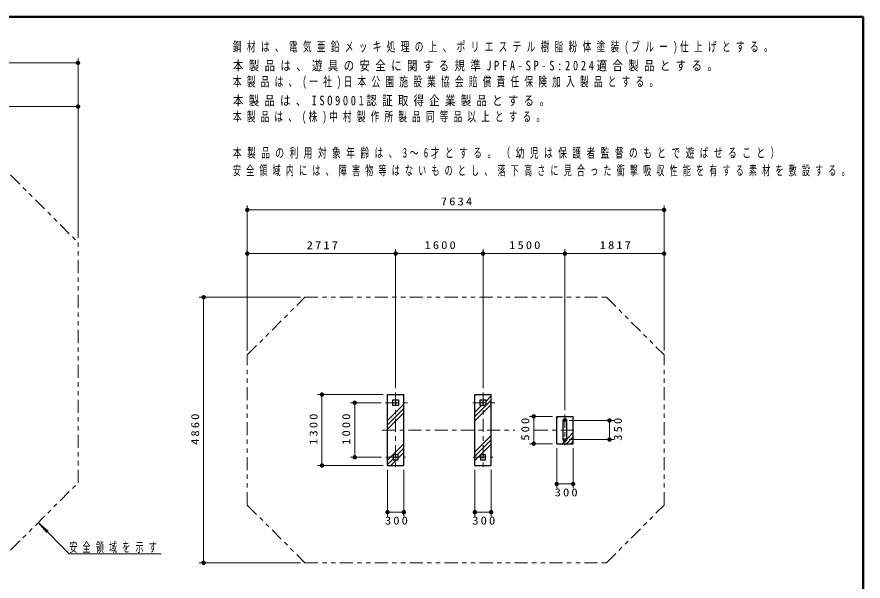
# Model space of a CAD drawing. Units: millimetres on the paper, with parts at other scales. Extents: x -365 to 0, y -40 to 257.
# Drawn here: x -193.7 to 0, y 127.9 to 257 of the extents above; entities that cross this region are included whole.
import ezdxf

# ---------------------------------------------------------------- set-up
doc = ezdxf.new("R2010")
doc.units = ezdxf.units.MM
doc.linetypes.add('USER2', pattern=[6, 3, -1, 1, -1])
doc.linetypes.add('USER3', pattern=[8, 3, -1, 1, -1, 1, -1])
doc.layers.add('LY_1', color=7, linetype='Continuous', lineweight=25)
doc.styles.add('ＭＳ ゴシック', font='')
doc.styles.get('ＭＳ ゴシック').set_extended_font_data('MS Gothic')

# ---------------------------------------------------------------- blocks, each defined once
blk = doc.blocks.new('filled_dot')
at = {"color": 0, "linetype": 'Continuous', "lineweight": -2, "const_width": 1.25}
blk.add_lwpolyline([(-0.625, 0, 1), (0.625, 0, 1)], format="xyb", close=True, dxfattribs=at)

msp = doc.modelspace()

# ---------------------------------------------------------------- linework, layer by layer
at = {"layer": 'LY_1', "lineweight": 50}
for p, q in [((0, 257), (-365, 257)), ((0, 0), (0, 257))]:
    msp.add_line(p, q, dxfattribs=at)
at = {"layer": 'LY_1', "lineweight": 13}
for p, q in [((-332.431, 246.478), (-179.744, 246.478)), ((-179.744, 206.39), (-179.744, 247.478)), ((-215.744, 236.478), (-179.744, 236.478)), ((-140.984, 180.647), (-140.984, 213.827)), ((-45.554, 180.647), (-45.554, 213.827)), ((-140.984, 212.827), (-45.554, 212.827)), ((-107.021, 172.013), (-107.021, 203.827)), ((-87.021, 172.013), (-87.021, 203.827)), ((-68.271, 166.982), (-68.271, 203.827)), ((-140.984, 202.827), (-107.021, 202.827)), ((-107.021, 202.827), (-87.021, 202.827)), ((-87.021, 202.827), (-68.271, 202.827)), ((-68.271, 202.827), (-45.554, 202.827)), ((-128.804, 192.827), (-151.984, 192.827)), ((-150.984, 132.077), (-150.984, 192.827)), ((-109.896, 170.577), (-124.896, 170.577)), ((-123.896, 154.327), (-123.896, 170.577)), ((-110.345, 168.702), (-117.396, 168.702)), ((-116.396, 156.202), (-116.396, 168.702)), ((-88.896, 165.521), (-85.146, 169.271)), ((-86.396, 169.011), (-85.146, 170.261)), ((-108.896, 164.613), (-105.146, 168.363)), ((-108.896, 163.623), (-105.146, 167.373)), ((-88.896, 164.531), (-85.146, 168.281)), ((-88.896, 166.511), (-87.33, 168.077)), ((-108.896, 162.633), (-105.146, 166.383)), ((-71.146, 165.577), (-76.408, 165.577)), ((-75.408, 159.327), (-75.408, 165.577)), ((-70.146, 165.179), (-69.748, 165.577)), ((-67.271, 164.64), (-57.063, 164.64)), ((-58.063, 164.64), (-58.063, 160.265)), ((-88.896, 157.46), (-85.146, 161.21)), ((-67.937, 159.327), (-66.396, 160.868)), ((-67.865, 160.389), (-66.396, 161.858)), ((-108.896, 155.562), (-105.146, 159.312)), ((-88.896, 156.47), (-85.146, 160.22)), ((-88.896, 155.48), (-85.146, 159.23)), ((-71.146, 159.327), (-76.408, 159.327)), ((-68.927, 159.327), (-68.302, 159.952)), ((-67.271, 160.265), (-57.063, 160.265)), ((-66.947, 159.327), (-66.396, 159.878)), ((-106.703, 156.765), (-105.146, 158.322)), ((-106.459, 156.019), (-105.146, 157.332)), ((-70.146, 158.327), (-70.146, 149.104)), ((-66.396, 158.327), (-66.396, 149.104)), ((-110.241, 156.202), (-117.396, 156.202)), ((-108.896, 154.572), (-107.584, 155.884)), ((-108.151, 154.327), (-106.838, 155.64)), ((-109.896, 154.327), (-124.896, 154.327)), ((-108.896, 153.327), (-108.896, 142.647)), ((-105.146, 153.327), (-105.146, 142.647)), ((-88.896, 153.327), (-88.896, 142.647)), ((-85.146, 153.327), (-85.146, 142.647)), ((-66.396, 150.104), (-70.146, 150.104)), ((-105.146, 143.647), (-108.896, 143.647)), ((-85.146, 143.647), (-88.896, 143.647)), ((-188.852, 141.259), (-186.924, 138.96)), ((-188.852, 141.259), (-186.554, 139.33)), ((-181.738, 134.144), (-188.852, 141.259)), ((-181.738, 134.144), (-160.738, 134.144)), ((-128.804, 132.077), (-151.984, 132.077))]:
    msp.add_line(p, q, dxfattribs=at)
at = {"layer": 'LY_1', "linetype": 'USER3', "lineweight": 13}
for p, q in [((-200.832, 226.478), (-179.744, 205.39)), ((-179.744, 150.367), (-179.744, 205.39)), ((-140.984, 179.647), (-127.804, 192.827)), ((-127.804, 192.827), (-58.735, 192.827)), ((-58.735, 192.827), (-45.554, 179.647)), ((-140.984, 145.257), (-140.984, 179.647)), ((-45.554, 145.257), (-45.554, 179.647)), ((-200.832, 129.278), (-179.744, 150.367)), ((-140.984, 145.257), (-127.804, 132.077)), ((-58.735, 132.077), (-45.554, 145.257)), ((-127.804, 132.077), (-58.735, 132.077))]:
    msp.add_line(p, q, dxfattribs=at)
at = {"layer": 'LY_1'}
for p, q in [((-108.896, 154.327), (-108.896, 170.577)), ((-108.896, 170.577), (-105.146, 170.577)), ((-105.146, 154.327), (-105.146, 170.577)), ((-88.896, 170.577), (-85.146, 170.577)), ((-88.896, 154.327), (-88.896, 170.577)), ((-85.146, 154.327), (-85.146, 170.577)), ((-107.646, 169.327), (-106.396, 169.327)), ((-107.646, 168.077), (-107.646, 169.327)), ((-106.396, 169.327), (-106.396, 168.077)), ((-87.646, 168.077), (-87.646, 169.327)), ((-87.646, 169.327), (-86.396, 169.327)), ((-86.396, 169.327), (-86.396, 168.077)), ((-106.396, 168.077), (-107.646, 168.077)), ((-86.396, 168.077), (-87.646, 168.077)), ((-70.146, 159.327), (-70.146, 165.577)), ((-70.146, 165.577), (-66.396, 165.577)), ((-68.678, 160.102), (-68.678, 164.802)), ((-67.865, 160.102), (-67.865, 164.802)), ((-66.396, 159.327), (-66.396, 165.577)), ((-70.146, 159.327), (-66.396, 159.327)), ((-106.459, 156.765), (-107.584, 156.765)), ((-107.584, 156.765), (-107.584, 155.64)), ((-107.584, 155.64), (-106.459, 155.64)), ((-106.459, 155.64), (-106.459, 156.765)), ((-87.584, 156.765), (-87.584, 155.64)), ((-86.459, 156.765), (-87.584, 156.765)), ((-87.584, 155.64), (-86.459, 155.64)), ((-86.459, 155.64), (-86.459, 156.765)), ((-108.896, 154.327), (-105.146, 154.327)), ((-88.896, 154.327), (-85.146, 154.327))]:
    msp.add_line(p, q, dxfattribs=at)
at = {"layer": 'LY_1', "linetype": 'USER2', "lineweight": 13}
for p, q in [((-107.021, 171.013), (-107.021, 153.72)), ((-87.021, 171.013), (-87.021, 153.72)), ((-109.345, 168.702), (-104.239, 168.702)), ((-89.345, 168.702), (-84.239, 168.702)), ((-68.271, 165.982), (-68.271, 158.949)), ((-110.088, 162.452), (-79.745, 162.452)), ((-75.212, 162.452), (-65.847, 162.452)), ((-109.27, 156.202), (-104.773, 156.202)), ((-89.27, 156.202), (-84.773, 156.202))]:
    msp.add_line(p, q, dxfattribs=at)
at = {"layer": 'LY_1'}
for centre, radius in [((-107.021, 168.702), 0.17), ((-87.021, 168.702), 0.17), ((-68.271, 164.64), 0.212), ((-68.271, 160.265), 0.212), ((-107.021, 156.202), 0.17), ((-87.021, 156.202), 0.17)]:
    msp.add_circle(centre, radius, dxfattribs=at)
for centre, start, end in [((-68.271, 164.327), 49.4584, 130.5416), ((-68.271, 160.577), 229.4584, 310.5416)]:
    msp.add_arc(centre, 0.625, start, end, dxfattribs=at)

# ---------------------------------------------------------------- block references
at = {"layer": 'LY_1', "lineweight": 13, "xscale": 0.4, "yscale": 0.4}
for p, rotation in [((-179.744, 246.478), 180), ((-179.744, 236.478), 180), ((-45.554, 212.827), 180), ((-107.021, 202.827), 180), ((-87.021, 202.827), 180), ((-68.271, 202.827), 180), ((-45.554, 202.827), 180), ((-150.984, 192.827), 270), ((-123.896, 170.577), 270), ((-116.396, 168.702), 270), ((-75.408, 165.577), 270), ((-58.063, 164.64), 270), ((-75.408, 159.327), 90), ((-58.063, 160.265), 90), ((-116.396, 156.202), 90), ((-123.896, 154.327), 90), ((-66.396, 150.104), 180), ((-105.146, 143.647), 180), ((-85.146, 143.647), 180), ((-150.984, 132.077), 90)]:
    msp.add_blockref('filled_dot', p, dxfattribs=dict(at, rotation=rotation))
for p in [(-140.984, 212.827), (-140.984, 202.827), (-107.021, 202.827), (-87.021, 202.827), (-68.271, 202.827), (-70.146, 150.104), (-108.896, 143.647), (-88.896, 143.647)]:
    msp.add_blockref('filled_dot', p, dxfattribs=at)

# ---------------------------------------------------------------- texts
at = {"layer": 'LY_1', "style": 'ＭＳ ゴシック'}
for s, insert, char_height, attachment_point in [('\\T1.6;\\W0.65;鋼材は、電気亜鉛メッキ処理の上、ポリエステル樹脂粉体塗装(ブルー)仕上げとする。', (-144.282, 248.524), 2.199, 7), ('\\T1.51;\\W0.8;本製品は、遊具の安全に関する規準JPFA-SP-S:2024適合製品とする。', (-144.282, 244.524), 2.199, 7), ('\\T1.59;\\W0.65;本製品は、(一社)日本公園施設業協会賠償責任保険加入製品とする。', (-144.282, 240.524), 2.199, 7), ('\\T1.5;\\W0.8;本製品は、ISO9001認証取得企業製品とする。', (-144.282, 236.524), 2.199, 7), ('\\T1.58;\\W0.65;本製品は、(株)中村製作所製品同等品以上とする。', (-144.282, 232.524), 2.199, 7), ('\\T1.62;\\W0.65;本製品の利用対象年齢は、3～6才とする。（幼児は保護者監督のもとで遊ばせること）', (-144.282, 224.524), 2.199, 7), ('\\T1.64;\\W0.6;安全領域内には、障害物等はないものとし、落下高さに見合った衝撃吸収性能を有する素材を敷設する。', (-144.282, 220.524), 2.199, 7), ('\\T1.33;\\W1.15;7634', (-92.852, 213.827), 1.833, 8), ('\\T1.33;\\W1.15;2717', (-123.575, 203.827), 1.833, 8), ('\\T1.33;\\W1.15;1600', (-96.6, 203.827), 1.833, 8), ('\\T1.33;\\W1.15;1500', (-77.225, 203.827), 1.833, 8), ('\\T1.33;\\W1.15;1817', (-56.492, 203.827), 1.833, 8), ('\\T1.33;\\W1.15;300', (-67.745, 149.104), 1.833, 2), ('\\T1.33;\\W1.15;300', (-106.605, 142.647), 1.833, 2), ('\\T1.33;\\W1.15;300', (-86.605, 142.647), 1.833, 2), ('\\T1.64;\\W0.6;安全領域を示す', (-181.738, 134.294), 2.199, 7)]:
    msp.add_mtext(s, dxfattribs=dict(at, insert=insert, char_height=char_height, attachment_point=attachment_point))
at = {"layer": 'LY_1', "char_height": 1.833, "rotation": 90, "style": 'ＭＳ ゴシック'}
for s, insert, attachment_point in [('\\T1.33;\\W1.15;4860', (-151.984, 162.861), 8), ('\\T1.33;\\W1.15;1300', (-124.896, 162.873), 8), ('\\T1.33;\\W1.15;1000', (-117.396, 162.873), 8), ('\\T1.33;\\W1.15;500', (-76.408, 162.869), 8), ('\\T1.33;\\W1.15;350', (-57.063, 162.867), 2)]:
    msp.add_mtext(s, dxfattribs=dict(at, insert=insert, attachment_point=attachment_point))

doc.saveas('drawing.dxf')
